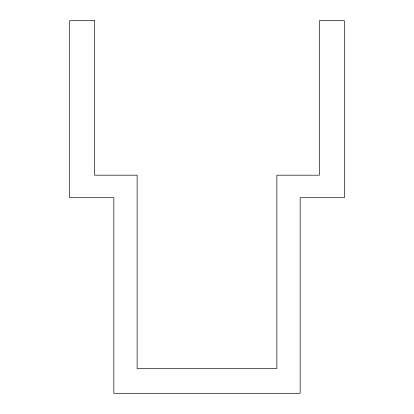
<?xml version="1.0" encoding="UTF-8"?>
<svg xmlns="http://www.w3.org/2000/svg" width="414" height="414" viewBox="0 0 414 414"><rect width="100%" height="100%" fill="white"/><g stroke="black" fill="none" stroke-linecap="round" stroke-linejoin="round"><path stroke-width="0.62" d="M94.599 20.7L69.604 20.7L69.604 197.711L113.834 197.711L113.834 393.3L300.166 393.3L300.166 197.711L344.396 197.711L344.396 20.7L319.401 20.7L319.401 175.189L276.873 175.189L276.873 368.522L137.127 368.522L137.127 175.189L94.599 175.189L94.599 20.7"/></g></svg>
